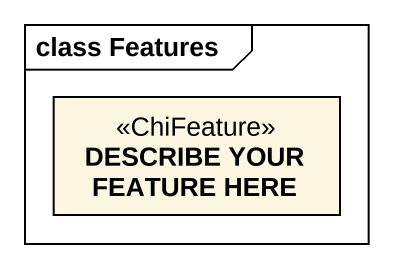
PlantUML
@startuml
mainframe class Features
hide circle
hide empty members
class "DESCRIBE YOUR FEATURE HERE" as DESCRIBE_YOUR_FEATURE_HERE <<ChiFeature>>
@enduml
